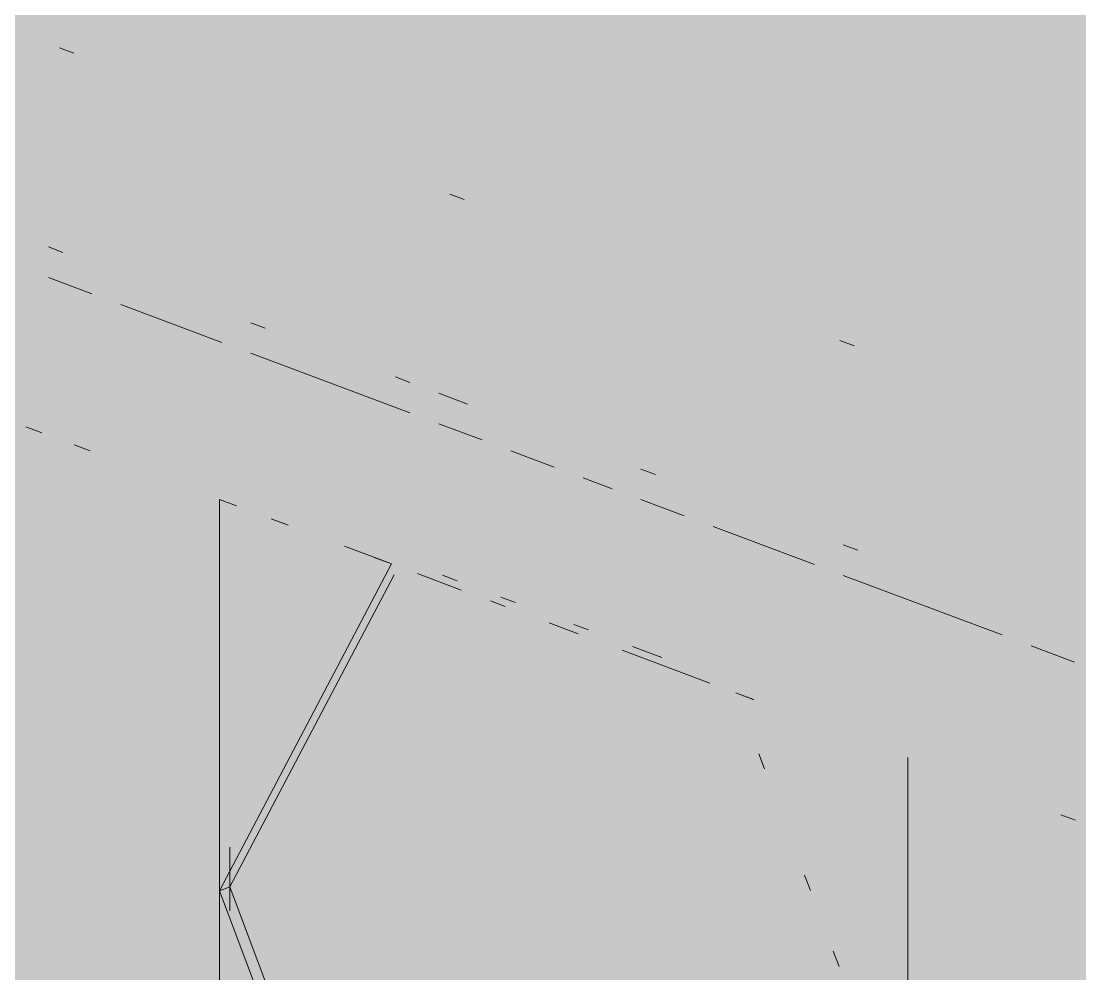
# Paper-space layout '03 3D Building and Roof' of a CAD drawing. Header units: millimetres. Extents: x 5 to 415, y 5 to 292.
# Drawn here: x 145.226 to 149.782, y 81.754 to 85.851 of the extents above; entities that cross this region are included whole.
import ezdxf

# ---------------------------------------------------------------- set-up
doc = ezdxf.new("R2010")
doc.units = ezdxf.units.MM
doc.layers.add('EXISTING', color=7, linetype='Continuous')
doc.layers.add('IMAGES', color=7, linetype='Continuous')

# ---------------------------------------------------------------- blocks, each defined once
blk = doc.blocks.new('SHEET_03')
at = {"layer": 'EXISTING', "color": 250, "lineweight": 9}
for p, q in [((145.4535, 85.713), (145.3914, 85.7363)), ((147.1323, 85.0841), (147.0702, 85.1074)), ((145.344, 84.88), (145.4062, 84.8567)), ((145.5306, 84.679), (145.344, 84.7489)), ((146.0902, 84.4694), (145.6549, 84.6325)), ((146.2145, 84.5539), (146.2767, 84.5306)), ((148.8111, 84.4552), (148.749, 84.4785)), ((146.8985, 84.1666), (146.2145, 84.4228)), ((146.8363, 84.321), (146.8985, 84.2977)), ((147.0228, 84.2511), (147.1472, 84.2046)), ((145.3154, 84.0809), (145.246, 84.1069)), ((147.2094, 84.0502), (147.0228, 84.12)), ((145.5237, 84.0029), (145.4543, 84.0289)), ((147.5202, 83.9337), (147.3337, 84.0036)), ((147.8933, 83.9251), (147.9555, 83.9018)), ((147.769, 83.8405), (147.6446, 83.8871)), ((146.0792, 80.4281), (146.0792, 83.7948)), ((146.0792, 83.7948), (146.0792, 82.1114)), ((146.1533, 83.7671), (146.0792, 83.7948)), ((148.0798, 83.7241), (147.8933, 83.7939)), ((146.3755, 83.6838), (146.3014, 83.7116)), ((146.3024, 83.7112), (146.3653, 83.6876)), ((148.6394, 83.5144), (148.2042, 83.6775)), ((146.6169, 83.5934), (146.8057, 83.5227)), ((148.7638, 83.599), (148.826, 83.5757)), ((146.8199, 83.5173), (146.7458, 83.5451)), ((146.0792, 82.1114), (146.8199, 83.5173)), ((146.8307, 83.4701), (146.1237, 82.1281)), ((146.9315, 83.4755), (147.1202, 83.4049)), ((147.1017, 83.4451), (147.0388, 83.4686)), ((149.4478, 83.2116), (148.7638, 83.4679)), ((147.3534, 83.3508), (147.2905, 83.3744)), ((147.246, 83.3577), (147.3089, 83.3342)), ((147.4976, 83.2635), (147.6235, 83.2163)), ((147.6679, 83.233), (147.605, 83.2565)), ((147.8122, 83.1456), (148.1896, 83.0042)), ((147.9824, 83.1151), (147.8566, 83.1623)), ((149.7586, 83.0952), (149.5721, 83.1651)), ((148.3753, 82.9347), (148.3012, 82.9624)), ((148.3155, 82.9571), (148.3784, 82.9335)), ((148.4, 82.701), (148.4247, 82.6356)), ((149.0419, 82.685), (149.0419, 81.8605)), ((149.0419, 81.0016), (149.0419, 82.685)), ((149.6994, 82.4386), (149.7624, 82.4151)), ((146.1237, 82.2998), (146.1237, 82.025)), ((146.1237, 82.1281), (146.1237, 82.2684)), ((148.5975, 82.1781), (148.6222, 82.1127)), ((146.0792, 82.1114), (146.1237, 82.1281)), ((146.0792, 82.1114), (146.0792, 80.4281)), ((146.8199, 80.1506), (146.0792, 82.1114)), ((146.1237, 82.0579), (146.1237, 82.1281)), ((146.1237, 82.1281), (146.8397, 80.2326)), ((148.7209, 81.8513), (148.7456, 81.7859))]:
    blk.add_line(p, q, dxfattribs=at)
at = {"layer": 'IMAGES', "color": 7}
for points in [[(145.1904, 85.7714), (145.3617, 85.7714), (145.1904, 85.9429), (145.3617, 85.9429)], [(145.3617, 85.7714), (145.7045, 85.7714), (145.3617, 85.9429), (145.7045, 85.9429)], [(145.7045, 85.7714), (145.8758, 85.7714), (145.7045, 85.9429), (145.8758, 85.9429)], [(145.8758, 85.7714), (159.4135, 85.7714), (145.8758, 85.9429), (159.4135, 85.9429)], [(145.1904, 85.6), (145.3617, 85.6), (145.1904, 85.7714), (145.3617, 85.7714)], [(145.3617, 85.6), (145.5331, 85.6), (145.3617, 85.7714), (145.5331, 85.7714)], [(145.5331, 85.6), (145.7045, 85.6), (145.5331, 85.7714), (145.7045, 85.7714)], [(145.7045, 85.6), (145.8758, 85.6), (145.7045, 85.7714), (145.8758, 85.7714)], [(145.8758, 85.6), (146.0472, 85.6), (145.8758, 85.7714), (146.0472, 85.7714)], [(146.0472, 85.6), (146.3899, 85.6), (146.0472, 85.7714), (146.3899, 85.7714)], [(146.3899, 85.6), (159.0708, 85.6), (146.3899, 85.7714), (159.0708, 85.7714)], [(144.3336, 85.4286), (145.3617, 85.4286), (144.3336, 85.6), (145.3617, 85.6)], [(145.3617, 85.4286), (145.5331, 85.4286), (145.3617, 85.6), (145.5331, 85.6)], [(145.5331, 85.4286), (145.7045, 85.4286), (145.5331, 85.6), (145.7045, 85.6)], [(145.7045, 85.4286), (145.8758, 85.4286), (145.7045, 85.6), (145.8758, 85.6)], [(145.8758, 85.4286), (146.0472, 85.4286), (145.8758, 85.6), (146.0472, 85.6)], [(146.0472, 85.4286), (146.2186, 85.4286), (146.0472, 85.6), (146.2186, 85.6)], [(146.2186, 85.2571), (146.3899, 85.2571), (146.2186, 85.6), (146.3899, 85.6)], [(146.3899, 85.4286), (146.5613, 85.4286), (146.3899, 85.6), (146.5613, 85.6)], [(146.5613, 85.4286), (146.7326, 85.4286), (146.5613, 85.6), (146.7326, 85.6)], [(146.7326, 85.4286), (158.5567, 85.4286), (146.7326, 85.6), (158.5567, 85.6)], [(144.5049, 85.2571), (145.7045, 85.2571), (144.5049, 85.4286), (145.7045, 85.4286)], [(145.7045, 85.2571), (145.8758, 85.2571), (145.7045, 85.4286), (145.8758, 85.4286)], [(145.8758, 85.2571), (146.2186, 85.2571), (145.8758, 85.4286), (146.2186, 85.4286)], [(146.3899, 85.2571), (146.5613, 85.2571), (146.3899, 85.4286), (146.5613, 85.4286)], [(146.5613, 85.2571), (146.7326, 85.2571), (146.5613, 85.4286), (146.7326, 85.4286)], [(146.7326, 85.2571), (146.904, 85.2571), (146.7326, 85.4286), (146.904, 85.4286)], [(146.904, 85.2571), (147.0754, 85.2571), (146.904, 85.4286), (147.0754, 85.4286)], [(147.0754, 85.2571), (147.2467, 85.2571), (147.0754, 85.4286), (147.2467, 85.4286)], [(147.2467, 85.2571), (158.0426, 85.2571), (147.2467, 85.4286), (158.0426, 85.4286)], [(145.1904, 85.0857), (145.3617, 85.0857), (145.1904, 85.2571), (145.3617, 85.2571)], [(145.3617, 85.0857), (146.2186, 85.0857), (145.3617, 85.2571), (146.2186, 85.2571)], [(146.2186, 85.0857), (146.3899, 85.0857), (146.2186, 85.2571), (146.3899, 85.2571)], [(146.3899, 85.0857), (146.5613, 85.0857), (146.3899, 85.2571), (146.5613, 85.2571)], [(146.5613, 85.0857), (146.7326, 85.0857), (146.5613, 85.2571), (146.7326, 85.2571)], [(146.7326, 85.0857), (146.904, 85.0857), (146.7326, 85.2571), (146.904, 85.2571)], [(146.904, 85.0857), (147.0754, 85.0857), (146.904, 85.2571), (147.0754, 85.2571)], [(147.0754, 84.9143), (147.2467, 84.9143), (147.0754, 85.2571), (147.2467, 85.2571)], [(147.2467, 85.0857), (147.4181, 85.0857), (147.2467, 85.2571), (147.4181, 85.2571)], [(147.4181, 85.0857), (147.5895, 85.0857), (147.4181, 85.2571), (147.5895, 85.2571)], [(147.5895, 85.0857), (147.7608, 85.0857), (147.5895, 85.2571), (147.7608, 85.2571)], [(147.7608, 85.0857), (147.9322, 85.0857), (147.7608, 85.2571), (147.9322, 85.2571)], [(147.9322, 85.0857), (157.5285, 85.0857), (147.9322, 85.2571), (157.5285, 85.2571)], [(145.1904, 84.9143), (145.3617, 84.9143), (145.1904, 85.0857), (145.3617, 85.0857)], [(145.3617, 84.9143), (145.5331, 84.9143), (145.3617, 85.0857), (145.5331, 85.0857)], [(145.5331, 84.9143), (145.7045, 84.9143), (145.5331, 85.0857), (145.7045, 85.0857)], [(145.7045, 84.9143), (146.5613, 84.9143), (145.7045, 85.0857), (146.5613, 85.0857)], [(146.5613, 84.9143), (146.7326, 84.9143), (146.5613, 85.0857), (146.7326, 85.0857)], [(146.7326, 84.9143), (147.0754, 84.9143), (146.7326, 85.0857), (147.0754, 85.0857)], [(147.2467, 84.9143), (147.4181, 84.9143), (147.2467, 85.0857), (147.4181, 85.0857)], [(147.4181, 84.9143), (147.5895, 84.9143), (147.4181, 85.0857), (147.5895, 85.0857)], [(147.5895, 84.9143), (147.7608, 84.9143), (147.5895, 85.0857), (147.7608, 85.0857)], [(147.7608, 84.7429), (147.9322, 84.7429), (147.7608, 85.0857), (147.9322, 85.0857)], [(147.9322, 84.9143), (148.1036, 84.9143), (147.9322, 85.0857), (148.1036, 85.0857)], [(148.1036, 84.9143), (157.1858, 84.9143), (148.1036, 85.0857), (157.1858, 85.0857)], [(145.1904, 84.7429), (145.3617, 84.7429), (145.1904, 84.9143), (145.3617, 84.9143)], [(145.3617, 84.7429), (145.7045, 84.7429), (145.3617, 84.9143), (145.7045, 84.9143)], [(145.7045, 84.7429), (145.8758, 84.7429), (145.7045, 84.9143), (145.8758, 84.9143)], [(145.8758, 84.7429), (146.0472, 84.7429), (145.8758, 84.9143), (146.0472, 84.9143)], [(146.0472, 84.7429), (146.3899, 84.7429), (146.0472, 84.9143), (146.3899, 84.9143)], [(146.3899, 84.7429), (147.0754, 84.7429), (146.3899, 84.9143), (147.0754, 84.9143)], [(147.0754, 84.7429), (147.2467, 84.7429), (147.0754, 84.9143), (147.2467, 84.9143)], [(147.2467, 84.7429), (147.5895, 84.7429), (147.2467, 84.9143), (147.5895, 84.9143)], [(147.5895, 84.7429), (147.7608, 84.7429), (147.5895, 84.9143), (147.7608, 84.9143)], [(147.9322, 84.7429), (148.1036, 84.7429), (147.9322, 84.9143), (148.1036, 84.9143)], [(148.1036, 84.7429), (148.6176, 84.7429), (148.1036, 84.9143), (148.6176, 84.9143)], [(148.6176, 84.7429), (148.789, 84.7429), (148.6176, 84.9143), (148.789, 84.9143)], [(148.789, 84.7429), (156.8431, 84.7429), (148.789, 84.9143), (156.8431, 84.9143)], [(145.1904, 84.5714), (145.3617, 84.5714), (145.1904, 84.7429), (145.3617, 84.7429)], [(145.3617, 84.5714), (145.5331, 84.5714), (145.3617, 84.7429), (145.5331, 84.7429)], [(145.5331, 84.5714), (145.7045, 84.5714), (145.5331, 84.7429), (145.7045, 84.7429)], [(145.7045, 84.5714), (145.8758, 84.5714), (145.7045, 84.7429), (145.8758, 84.7429)], [(145.8758, 84.5714), (146.0472, 84.5714), (145.8758, 84.7429), (146.0472, 84.7429)], [(146.0472, 84.5714), (146.3899, 84.5714), (146.0472, 84.7429), (146.3899, 84.7429)], [(146.3899, 84.5714), (146.5613, 84.5714), (146.3899, 84.7429), (146.5613, 84.7429)], [(146.5613, 84.5714), (147.7608, 84.5714), (146.5613, 84.7429), (147.7608, 84.7429)], [(147.7608, 84.5714), (147.9322, 84.5714), (147.7608, 84.7429), (147.9322, 84.7429)], [(147.9322, 84.5714), (148.1036, 84.5714), (147.9322, 84.7429), (148.1036, 84.7429)], [(148.1036, 84.5714), (148.2749, 84.5714), (148.1036, 84.7429), (148.2749, 84.7429)], [(148.2749, 84.5714), (148.4463, 84.5714), (148.2749, 84.7429), (148.4463, 84.7429)], [(148.4463, 84.5714), (148.6176, 84.5714), (148.4463, 84.7429), (148.6176, 84.7429)], [(148.6176, 84.4), (148.789, 84.4), (148.6176, 84.7429), (148.789, 84.7429)], [(148.789, 84.5714), (148.9604, 84.5714), (148.789, 84.7429), (148.9604, 84.7429)], [(148.9604, 84.5714), (156.329, 84.5714), (148.9604, 84.7429), (156.329, 84.7429)], [(145.1904, 84.2286), (145.3617, 84.2286), (145.1904, 84.5714), (145.3617, 84.5714)], [(145.3617, 84.4), (145.5331, 84.4), (145.3617, 84.5714), (145.5331, 84.5714)], [(145.5331, 84.4), (145.7045, 84.4), (145.5331, 84.5714), (145.7045, 84.5714)], [(145.7045, 84.4), (145.8758, 84.4), (145.7045, 84.5714), (145.8758, 84.5714)], [(145.8758, 84.4), (146.0472, 84.4), (145.8758, 84.5714), (146.0472, 84.5714)], [(146.0472, 84.4), (146.3899, 84.4), (146.0472, 84.5714), (146.3899, 84.5714)], [(146.3899, 84.4), (146.5613, 84.4), (146.3899, 84.5714), (146.5613, 84.5714)], [(146.5613, 84.4), (146.904, 84.4), (146.5613, 84.5714), (146.904, 84.5714)], [(146.904, 84.4), (147.0754, 84.4), (146.904, 84.5714), (147.0754, 84.5714)], [(147.0754, 84.4), (147.2467, 84.4), (147.0754, 84.5714), (147.2467, 84.5714)], [(147.2467, 84.4), (147.9322, 84.4), (147.2467, 84.5714), (147.9322, 84.5714)], [(147.9322, 84.4), (148.1036, 84.4), (147.9322, 84.5714), (148.1036, 84.5714)], [(148.1036, 84.4), (148.2749, 84.4), (148.1036, 84.5714), (148.2749, 84.5714)], [(148.2749, 84.4), (148.4463, 84.4), (148.2749, 84.5714), (148.4463, 84.5714)], [(148.4463, 84.4), (148.6176, 84.4), (148.4463, 84.5714), (148.6176, 84.5714)], [(148.789, 84.4), (148.9604, 84.4), (148.789, 84.5714), (148.9604, 84.5714)], [(148.9604, 84.4), (149.1317, 84.4), (148.9604, 84.5714), (149.1317, 84.5714)], [(149.1317, 84.4), (149.4745, 84.4), (149.1317, 84.5714), (149.4745, 84.5714)], [(149.4745, 84.4), (155.8149, 84.4), (149.4745, 84.5714), (155.8149, 84.5714)], [(145.3617, 84.2286), (145.7045, 84.2286), (145.3617, 84.4), (145.7045, 84.4)], [(145.7045, 84.2286), (145.8758, 84.2286), (145.7045, 84.4), (145.8758, 84.4)], [(145.8758, 84.2286), (146.2186, 84.2286), (145.8758, 84.4), (146.2186, 84.4)], [(146.2186, 84.2286), (146.3899, 84.2286), (146.2186, 84.4), (146.3899, 84.4)], [(146.3899, 84.2286), (146.5613, 84.2286), (146.3899, 84.4), (146.5613, 84.4)], [(146.5613, 84.2286), (146.7326, 84.2286), (146.5613, 84.4), (146.7326, 84.4)], [(146.7326, 84.2286), (146.904, 84.2286), (146.7326, 84.4), (146.904, 84.4)], [(146.904, 84.2286), (147.0754, 84.2286), (146.904, 84.4), (147.0754, 84.4)], [(147.0754, 84.2286), (147.2467, 84.2286), (147.0754, 84.4), (147.2467, 84.4)], [(147.2467, 84.2286), (147.4181, 84.2286), (147.2467, 84.4), (147.4181, 84.4)], [(147.4181, 84.2286), (148.6176, 84.2286), (147.4181, 84.4), (148.6176, 84.4)], [(148.6176, 84.2286), (148.789, 84.2286), (148.6176, 84.4), (148.789, 84.4)], [(148.789, 84.2286), (149.1317, 84.2286), (148.789, 84.4), (149.1317, 84.4)], [(149.1317, 84.2286), (149.3031, 84.2286), (149.1317, 84.4), (149.3031, 84.4)], [(149.3031, 84.2286), (149.4745, 84.2286), (149.3031, 84.4), (149.4745, 84.4)], [(149.4745, 84.2286), (149.6458, 84.2286), (149.4745, 84.4), (149.6458, 84.4)], [(149.6458, 84.2286), (149.8172, 84.2286), (149.6458, 84.4), (149.8172, 84.4)], [(145.1904, 84.0571), (145.3617, 84.0571), (145.1904, 84.2286), (145.3617, 84.2286)], [(145.3617, 84.0571), (145.5331, 84.0571), (145.3617, 84.2286), (145.5331, 84.2286)], [(145.5331, 84.0571), (145.7045, 84.0571), (145.5331, 84.2286), (145.7045, 84.2286)], [(145.7045, 84.0571), (146.2186, 84.0571), (145.7045, 84.2286), (146.2186, 84.2286)], [(146.2186, 84.0571), (146.3899, 84.0571), (146.2186, 84.2286), (146.3899, 84.2286)], [(146.3899, 84.0571), (146.5613, 84.0571), (146.3899, 84.2286), (146.5613, 84.2286)], [(146.5613, 84.0571), (146.7326, 84.0571), (146.5613, 84.2286), (146.7326, 84.2286)], [(146.7326, 84.0571), (147.2467, 84.0571), (146.7326, 84.2286), (147.2467, 84.2286)], [(147.2467, 84.0571), (147.5895, 84.0571), (147.2467, 84.2286), (147.5895, 84.2286)], [(147.5895, 84.0571), (147.7608, 84.0571), (147.5895, 84.2286), (147.7608, 84.2286)], [(147.7608, 84.0571), (147.9322, 84.0571), (147.7608, 84.2286), (147.9322, 84.2286)], [(147.9322, 84.0571), (149.1317, 84.0571), (147.9322, 84.2286), (149.1317, 84.2286)], [(149.1317, 84.0571), (149.3031, 84.0571), (149.1317, 84.2286), (149.3031, 84.2286)], [(149.3031, 84.0571), (149.4745, 84.0571), (149.3031, 84.2286), (149.4745, 84.2286)], [(149.4745, 84.0571), (149.6458, 84.0571), (149.4745, 84.2286), (149.6458, 84.2286)], [(149.6458, 84.0571), (149.8172, 84.0571), (149.6458, 84.2286), (149.8172, 84.2286)], [(145.019, 83.8857), (145.3617, 83.8857), (145.019, 84.0571), (145.3617, 84.0571)], [(145.3617, 83.8857), (145.7045, 83.8857), (145.3617, 84.0571), (145.7045, 84.0571)], [(145.7045, 83.8857), (145.8758, 83.8857), (145.7045, 84.0571), (145.8758, 84.0571)], [(145.8758, 83.8857), (146.0472, 83.8857), (145.8758, 84.0571), (146.0472, 84.0571)], [(146.0472, 83.8857), (146.2186, 83.8857), (146.0472, 84.0571), (146.2186, 84.0571)], [(146.2186, 83.8857), (146.5613, 83.8857), (146.2186, 84.0571), (146.5613, 84.0571)], [(146.5613, 83.8857), (146.7326, 83.8857), (146.5613, 84.0571), (146.7326, 84.0571)], [(146.7326, 83.8857), (146.904, 83.8857), (146.7326, 84.0571), (146.904, 84.0571)], [(146.904, 83.8857), (147.0754, 83.8857), (146.904, 84.0571), (147.0754, 84.0571)], [(147.0754, 83.8857), (147.2467, 83.8857), (147.0754, 84.0571), (147.2467, 84.0571)], [(147.2467, 83.8857), (147.4181, 83.8857), (147.2467, 84.0571), (147.4181, 84.0571)], [(147.4181, 83.8857), (147.5895, 83.8857), (147.4181, 84.0571), (147.5895, 84.0571)], [(147.5895, 83.8857), (147.9322, 83.8857), (147.5895, 84.0571), (147.9322, 84.0571)], [(147.9322, 83.8857), (148.1036, 83.8857), (147.9322, 84.0571), (148.1036, 84.0571)], [(148.1036, 83.8857), (148.2749, 83.8857), (148.1036, 84.0571), (148.2749, 84.0571)], [(148.2749, 83.8857), (149.8172, 83.8857), (148.2749, 84.0571), (149.8172, 84.0571)], [(145.1904, 83.7143), (145.3617, 83.7143), (145.1904, 83.8857), (145.3617, 83.8857)], [(145.3617, 80.9714), (145.5331, 80.9714), (145.3617, 83.8857), (145.5331, 83.8857)], [(145.5331, 83.7143), (145.8758, 83.7143), (145.5331, 83.8857), (145.8758, 83.8857)], [(145.8758, 83.7143), (146.0472, 83.7143), (145.8758, 83.8857), (146.0472, 83.8857)], [(146.0472, 83.7143), (146.2186, 83.7143), (146.0472, 83.8857), (146.2186, 83.8857)], [(146.2186, 83.7143), (146.3899, 83.7143), (146.2186, 83.8857), (146.3899, 83.8857)], [(146.3899, 83.7143), (146.7326, 83.7143), (146.3899, 83.8857), (146.7326, 83.8857)], [(146.7326, 83.7143), (147.0754, 83.7143), (146.7326, 83.8857), (147.0754, 83.8857)], [(147.0754, 83.7143), (147.2467, 83.7143), (147.0754, 83.8857), (147.2467, 83.8857)], [(147.2467, 83.7143), (147.4181, 83.7143), (147.2467, 83.8857), (147.4181, 83.8857)], [(147.4181, 83.7143), (147.5895, 83.7143), (147.4181, 83.8857), (147.5895, 83.8857)], [(147.5895, 83.7143), (147.7608, 83.7143), (147.5895, 83.8857), (147.7608, 83.8857)], [(147.7608, 83.7143), (147.9322, 83.7143), (147.7608, 83.8857), (147.9322, 83.8857)], [(147.9322, 83.7143), (148.1036, 83.7143), (147.9322, 83.8857), (148.1036, 83.8857)], [(148.1036, 83.7143), (148.2749, 83.7143), (148.1036, 83.8857), (148.2749, 83.8857)], [(148.2749, 83.7143), (148.4463, 83.7143), (148.2749, 83.8857), (148.4463, 83.8857)], [(148.4463, 83.7143), (148.6176, 83.7143), (148.4463, 83.8857), (148.6176, 83.8857)], [(148.6176, 83.7143), (148.9604, 83.7143), (148.6176, 83.8857), (148.9604, 83.8857)], [(148.9604, 83.7143), (149.9885, 83.7143), (148.9604, 83.8857), (149.9885, 83.8857)], [(145.1904, 80.8), (145.3617, 80.8), (145.1904, 83.7143), (145.3617, 83.7143)], [(145.5331, 83.5429), (145.7045, 83.5429), (145.5331, 83.7143), (145.7045, 83.7143)], [(145.7045, 80.9714), (145.8758, 80.9714), (145.7045, 83.7143), (145.8758, 83.7143)], [(145.8758, 82.1714), (146.0472, 82.1714), (145.8758, 83.7143), (146.0472, 83.7143)], [(146.0472, 83.5429), (146.2186, 83.5429), (146.0472, 83.7143), (146.2186, 83.7143)], [(146.2186, 83.5429), (146.3899, 83.5429), (146.2186, 83.7143), (146.3899, 83.7143)], [(146.3899, 83.5429), (146.5613, 83.5429), (146.3899, 83.7143), (146.5613, 83.7143)], [(146.5613, 83.5429), (146.7326, 83.5429), (146.5613, 83.7143), (146.7326, 83.7143)], [(146.7326, 83.5429), (146.904, 83.5429), (146.7326, 83.7143), (146.904, 83.7143)], [(146.904, 83.5429), (147.2467, 83.5429), (146.904, 83.7143), (147.2467, 83.7143)], [(147.2467, 83.5429), (147.4181, 83.5429), (147.2467, 83.7143), (147.4181, 83.7143)], [(147.4181, 83.5429), (147.7608, 83.5429), (147.4181, 83.7143), (147.7608, 83.7143)], [(147.7608, 83.5429), (147.9322, 83.5429), (147.7608, 83.7143), (147.9322, 83.7143)], [(147.9322, 83.5429), (148.4463, 83.5429), (147.9322, 83.7143), (148.4463, 83.7143)], [(148.4463, 83.3714), (148.6176, 83.3714), (148.4463, 83.7143), (148.6176, 83.7143)], [(148.6176, 83.5429), (148.9604, 83.5429), (148.6176, 83.7143), (148.9604, 83.7143)], [(148.9604, 83.5429), (149.1317, 83.5429), (148.9604, 83.7143), (149.1317, 83.7143)], [(149.1317, 83.5429), (149.3031, 83.5429), (149.1317, 83.7143), (149.3031, 83.7143)], [(149.3031, 83.5429), (150.3313, 83.5429), (149.3031, 83.7143), (150.3313, 83.7143)], [(145.5331, 80.9714), (145.7045, 80.9714), (145.5331, 83.5429), (145.7045, 83.5429)], [(146.0472, 82.3429), (146.2186, 82.3429), (146.0472, 83.5429), (146.2186, 83.5429)], [(146.2186, 83.3714), (146.3899, 83.3714), (146.2186, 83.5429), (146.3899, 83.5429)], [(146.3899, 83.3714), (146.5613, 83.3714), (146.3899, 83.5429), (146.5613, 83.5429)], [(146.5613, 83.3714), (146.7326, 83.3714), (146.5613, 83.5429), (146.7326, 83.5429)], [(146.7326, 83.2), (146.904, 83.2), (146.7326, 83.5429), (146.904, 83.5429)], [(146.904, 83.3714), (147.0754, 83.3714), (146.904, 83.5429), (147.0754, 83.5429)], [(147.0754, 83.3714), (147.2467, 83.3714), (147.0754, 83.5429), (147.2467, 83.5429)], [(147.2467, 83.3714), (147.4181, 83.3714), (147.2467, 83.5429), (147.4181, 83.5429)], [(147.4181, 83.3714), (147.9322, 83.3714), (147.4181, 83.5429), (147.9322, 83.5429)], [(147.9322, 83.3714), (148.1036, 83.3714), (147.9322, 83.5429), (148.1036, 83.5429)], [(148.1036, 83.3714), (148.2749, 83.3714), (148.1036, 83.5429), (148.2749, 83.5429)], [(148.2749, 83.3714), (148.4463, 83.3714), (148.2749, 83.5429), (148.4463, 83.5429)], [(148.6176, 83.3714), (148.789, 83.3714), (148.6176, 83.5429), (148.789, 83.5429)], [(148.789, 83.3714), (148.9604, 83.3714), (148.789, 83.5429), (148.9604, 83.5429)], [(148.9604, 83.3714), (149.3031, 83.3714), (148.9604, 83.5429), (149.3031, 83.5429)], [(149.3031, 83.3714), (149.4745, 83.3714), (149.3031, 83.5429), (149.4745, 83.5429)], [(149.4745, 83.3714), (149.6458, 83.3714), (149.4745, 83.5429), (149.6458, 83.5429)], [(149.6458, 83.3714), (149.8172, 83.3714), (149.6458, 83.5429), (149.8172, 83.5429)], [(146.2186, 83.0286), (146.5613, 83.0286), (146.2186, 83.3714), (146.5613, 83.3714)], [(146.5613, 83.2), (146.7326, 83.2), (146.5613, 83.3714), (146.7326, 83.3714)], [(146.904, 83.2), (147.2467, 83.2), (146.904, 83.3714), (147.2467, 83.3714)], [(147.2467, 83.2), (147.4181, 83.2), (147.2467, 83.3714), (147.4181, 83.3714)], [(147.4181, 83.2), (147.7608, 83.2), (147.4181, 83.3714), (147.7608, 83.3714)], [(147.7608, 83.2), (148.1036, 83.2), (147.7608, 83.3714), (148.1036, 83.3714)], [(148.1036, 83.2), (148.4463, 83.2), (148.1036, 83.3714), (148.4463, 83.3714)], [(148.4463, 83.0286), (148.6176, 83.0286), (148.4463, 83.3714), (148.6176, 83.3714)], [(148.6176, 83.2), (148.789, 83.2), (148.6176, 83.3714), (148.789, 83.3714)], [(148.789, 83.2), (148.9604, 83.2), (148.789, 83.3714), (148.9604, 83.3714)], [(148.9604, 83.2), (149.1317, 83.2), (148.9604, 83.3714), (149.1317, 83.3714)], [(149.1317, 83.2), (149.3031, 83.2), (149.1317, 83.3714), (149.3031, 83.3714)], [(149.3031, 83.0286), (149.4745, 83.0286), (149.3031, 83.3714), (149.4745, 83.3714)], [(149.4745, 83.0286), (149.6458, 83.0286), (149.4745, 83.3714), (149.6458, 83.3714)], [(149.6458, 83.2), (149.8172, 83.2), (149.6458, 83.3714), (149.8172, 83.3714)], [(146.5613, 83.0286), (146.7326, 83.0286), (146.5613, 83.2), (146.7326, 83.2)], [(146.7326, 83.0286), (146.904, 83.0286), (146.7326, 83.2), (146.904, 83.2)], [(146.904, 83.0286), (147.0754, 83.0286), (146.904, 83.2), (147.0754, 83.2)], [(147.0754, 83.0286), (147.2467, 83.0286), (147.0754, 83.2), (147.2467, 83.2)], [(147.2467, 83.0286), (147.4181, 83.0286), (147.2467, 83.2), (147.4181, 83.2)], [(147.4181, 83.0286), (147.7608, 83.0286), (147.4181, 83.2), (147.7608, 83.2)], [(147.7608, 82.8571), (147.9322, 82.8571), (147.7608, 83.2), (147.9322, 83.2)], [(147.9322, 82.8571), (148.1036, 82.8571), (147.9322, 83.2), (148.1036, 83.2)], [(148.1036, 83.0286), (148.2749, 83.0286), (148.1036, 83.2), (148.2749, 83.2)], [(148.2749, 83.0286), (148.4463, 83.0286), (148.2749, 83.2), (148.4463, 83.2)], [(148.6176, 83.0286), (148.789, 83.0286), (148.6176, 83.2), (148.789, 83.2)], [(148.789, 83.0286), (148.9604, 83.0286), (148.789, 83.2), (148.9604, 83.2)], [(148.9604, 83.0286), (149.1317, 83.0286), (148.9604, 83.2), (149.1317, 83.2)], [(149.1317, 83.0286), (149.3031, 83.0286), (149.1317, 83.2), (149.3031, 83.2)], [(149.6458, 83.0286), (149.8172, 83.0286), (149.6458, 83.2), (149.8172, 83.2)], [(146.2186, 82.6857), (146.3899, 82.6857), (146.2186, 83.0286), (146.3899, 83.0286)], [(146.3899, 82.8571), (146.5613, 82.8571), (146.3899, 83.0286), (146.5613, 83.0286)], [(146.5613, 82.8571), (146.7326, 82.8571), (146.5613, 83.0286), (146.7326, 83.0286)], [(146.7326, 82.8571), (146.904, 82.8571), (146.7326, 83.0286), (146.904, 83.0286)], [(146.904, 82.8571), (147.0754, 82.8571), (146.904, 83.0286), (147.0754, 83.0286)], [(147.0754, 82.8571), (147.4181, 82.8571), (147.0754, 83.0286), (147.4181, 83.0286)], [(147.4181, 82.8571), (147.5895, 82.8571), (147.4181, 83.0286), (147.5895, 83.0286)], [(147.5895, 82.8571), (147.7608, 82.8571), (147.5895, 83.0286), (147.7608, 83.0286)], [(148.1036, 82.8571), (148.2749, 82.8571), (148.1036, 83.0286), (148.2749, 83.0286)], [(148.2749, 82.8571), (148.4463, 82.8571), (148.2749, 83.0286), (148.4463, 83.0286)], [(148.4463, 82.8571), (148.6176, 82.8571), (148.4463, 83.0286), (148.6176, 83.0286)], [(148.6176, 82.8571), (148.789, 82.8571), (148.6176, 83.0286), (148.789, 83.0286)], [(148.789, 82.8571), (149.1317, 82.8571), (148.789, 83.0286), (149.1317, 83.0286)], [(149.1317, 82.8571), (149.3031, 82.8571), (149.1317, 83.0286), (149.3031, 83.0286)], [(149.3031, 82.8571), (149.4745, 82.8571), (149.3031, 83.0286), (149.4745, 83.0286)], [(149.4745, 82.8571), (149.8172, 82.8571), (149.4745, 83.0286), (149.8172, 83.0286)], [(146.3899, 82.6857), (146.5613, 82.6857), (146.3899, 82.8571), (146.5613, 82.8571)], [(146.5613, 82.6857), (146.7326, 82.6857), (146.5613, 82.8571), (146.7326, 82.8571)], [(146.7326, 82.6857), (146.904, 82.6857), (146.7326, 82.8571), (146.904, 82.8571)], [(146.904, 82.6857), (147.7608, 82.6857), (146.904, 82.8571), (147.7608, 82.8571)], [(147.7608, 82.6857), (148.1036, 82.6857), (147.7608, 82.8571), (148.1036, 82.8571)], [(148.1036, 82.5143), (148.2749, 82.5143), (148.1036, 82.8571), (148.2749, 82.8571)], [(148.2749, 82.6857), (148.4463, 82.6857), (148.2749, 82.8571), (148.4463, 82.8571)], [(148.4463, 82.6857), (148.6176, 82.6857), (148.4463, 82.8571), (148.6176, 82.8571)], [(148.6176, 82.6857), (148.789, 82.6857), (148.6176, 82.8571), (148.789, 82.8571)], [(148.789, 82.6857), (148.9604, 82.6857), (148.789, 82.8571), (148.9604, 82.8571)], [(148.9604, 82.6857), (149.1317, 82.6857), (148.9604, 82.8571), (149.1317, 82.8571)], [(149.1317, 82.6857), (149.6458, 82.6857), (149.1317, 82.8571), (149.6458, 82.8571)], [(149.6458, 82.5143), (149.8172, 82.5143), (149.6458, 82.8571), (149.8172, 82.8571)], [(146.2186, 82.5143), (146.3899, 82.5143), (146.2186, 82.6857), (146.3899, 82.6857)], [(146.3899, 82.5143), (146.5613, 82.5143), (146.3899, 82.6857), (146.5613, 82.6857)], [(146.5613, 82.5143), (146.7326, 82.5143), (146.5613, 82.6857), (146.7326, 82.6857)], [(146.7326, 82.5143), (146.904, 82.5143), (146.7326, 82.6857), (146.904, 82.6857)], [(146.904, 82.5143), (148.1036, 82.5143), (146.904, 82.6857), (148.1036, 82.6857)], [(148.2749, 82.5143), (148.4463, 82.5143), (148.2749, 82.6857), (148.4463, 82.6857)], [(148.4463, 82.3429), (148.6176, 82.3429), (148.4463, 82.6857), (148.6176, 82.6857)], [(148.6176, 82.5143), (148.789, 82.5143), (148.6176, 82.6857), (148.789, 82.6857)], [(148.789, 82.5143), (148.9604, 82.5143), (148.789, 82.6857), (148.9604, 82.6857)], [(148.9604, 81.3143), (149.1317, 81.3143), (148.9604, 82.6857), (149.1317, 82.6857)], [(149.1317, 82.5143), (149.3031, 82.5143), (149.1317, 82.6857), (149.3031, 82.6857)], [(149.3031, 82.5143), (149.4745, 82.5143), (149.3031, 82.6857), (149.4745, 82.6857)], [(149.4745, 82.5143), (149.6458, 82.5143), (149.4745, 82.6857), (149.6458, 82.6857)], [(146.2186, 82.3429), (146.3899, 82.3429), (146.2186, 82.5143), (146.3899, 82.5143)], [(146.3899, 82.3429), (146.5613, 82.3429), (146.3899, 82.5143), (146.5613, 82.5143)], [(146.5613, 82.3429), (146.7326, 82.3429), (146.5613, 82.5143), (146.7326, 82.5143)], [(146.7326, 82.3429), (148.1036, 82.3429), (146.7326, 82.5143), (148.1036, 82.5143)], [(148.1036, 82.3429), (148.2749, 82.3429), (148.1036, 82.5143), (148.2749, 82.5143)], [(148.2749, 82.3429), (148.4463, 82.3429), (148.2749, 82.5143), (148.4463, 82.5143)], [(148.6176, 82.3429), (148.789, 82.3429), (148.6176, 82.5143), (148.789, 82.5143)], [(148.789, 82), (148.9604, 82), (148.789, 82.5143), (148.9604, 82.5143)], [(149.1317, 82.3429), (149.3031, 82.3429), (149.1317, 82.5143), (149.3031, 82.5143)], [(149.3031, 82.3429), (149.4745, 82.3429), (149.3031, 82.5143), (149.4745, 82.5143)], [(149.4745, 82.3429), (149.6458, 82.3429), (149.4745, 82.5143), (149.6458, 82.5143)], [(149.6458, 82.3429), (149.8172, 82.3429), (149.6458, 82.5143), (149.8172, 82.5143)], [(146.0472, 81.6571), (146.2186, 81.6571), (146.0472, 82.3429), (146.2186, 82.3429)], [(146.2186, 82.1714), (146.3899, 82.1714), (146.2186, 82.3429), (146.3899, 82.3429)], [(146.3899, 81.8286), (146.5613, 81.8286), (146.3899, 82.3429), (146.5613, 82.3429)], [(146.5613, 82), (148.2749, 82), (146.5613, 82.3429), (148.2749, 82.3429)], [(148.2749, 82), (148.4463, 82), (148.2749, 82.3429), (148.4463, 82.3429)], [(148.4463, 82.1714), (148.6176, 82.1714), (148.4463, 82.3429), (148.6176, 82.3429)], [(148.6176, 82.1714), (148.789, 82.1714), (148.6176, 82.3429), (148.789, 82.3429)], [(149.1317, 81.3143), (149.3031, 81.3143), (149.1317, 82.3429), (149.3031, 82.3429)], [(149.3031, 82.1714), (149.6458, 82.1714), (149.3031, 82.3429), (149.6458, 82.3429)], [(149.6458, 82.1714), (149.8172, 82.1714), (149.6458, 82.3429), (149.8172, 82.3429)], [(145.8758, 81.8286), (146.0472, 81.8286), (145.8758, 82.1714), (146.0472, 82.1714)], [(146.2186, 82), (146.3899, 82), (146.2186, 82.1714), (146.3899, 82.1714)], [(148.4463, 82), (148.789, 82), (148.4463, 82.1714), (148.789, 82.1714)], [(149.3031, 79.4286), (149.6458, 79.4286), (149.3031, 82.1714), (149.6458, 82.1714)], [(149.6458, 82), (149.8172, 82), (149.6458, 82.1714), (149.8172, 82.1714)], [(146.2186, 81.8286), (146.3899, 81.8286), (146.2186, 82), (146.3899, 82)], [(146.5613, 81.6571), (148.4463, 81.6571), (146.5613, 82), (148.4463, 82)], [(148.4463, 81.8286), (148.6176, 81.8286), (148.4463, 82), (148.6176, 82)], [(148.6176, 81.8286), (148.789, 81.8286), (148.6176, 82), (148.789, 82)], [(148.789, 81.8286), (148.9604, 81.8286), (148.789, 82), (148.9604, 82)], [(149.6458, 79.4286), (149.8172, 79.4286), (149.6458, 82), (149.8172, 82)], [(145.8758, 80.6286), (146.0472, 80.6286), (145.8758, 81.8286), (146.0472, 81.8286)], [(146.2186, 81.4857), (146.3899, 81.4857), (146.2186, 81.8286), (146.3899, 81.8286)], [(146.3899, 81.6571), (146.5613, 81.6571), (146.3899, 81.8286), (146.5613, 81.8286)], [(148.4463, 81.6571), (148.6176, 81.6571), (148.4463, 81.8286), (148.6176, 81.8286)], [(148.6176, 81.6571), (148.789, 81.6571), (148.6176, 81.8286), (148.789, 81.8286)], [(148.789, 81.4857), (148.9604, 81.4857), (148.789, 81.8286), (148.9604, 81.8286)]]:
    blk.add_solid(points, dxfattribs=at)

psp = doc.layouts.new('03 3D Building and Roof')

# ---------------------------------------------------------------- block references
psp.add_blockref('SHEET_03', (0, 0))

doc.saveas('drawing.dxf')
